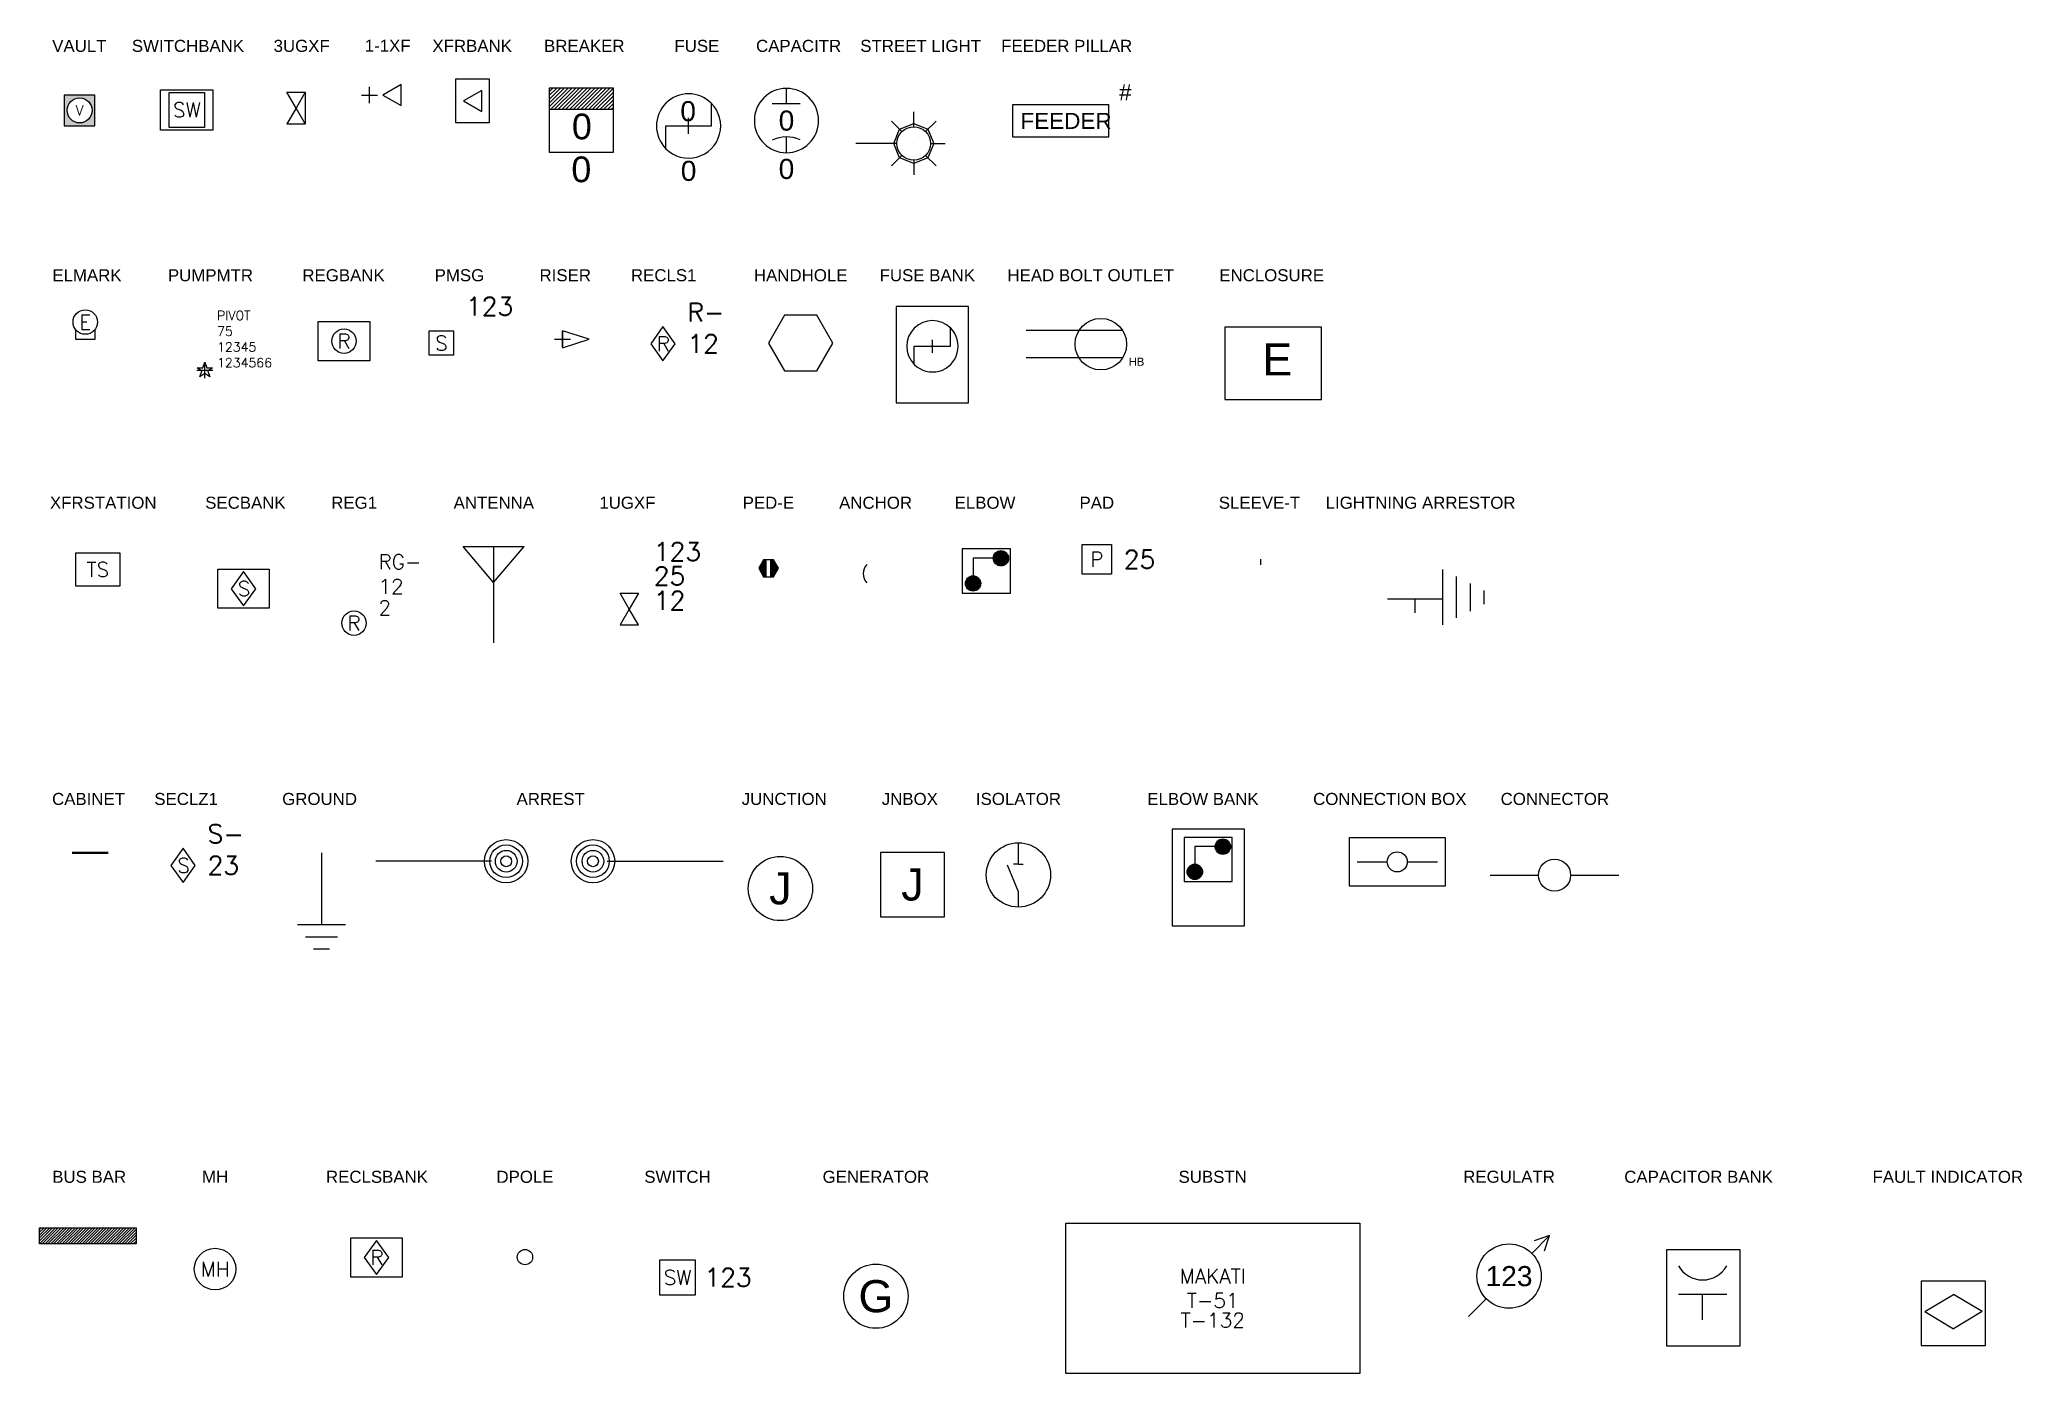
# Model space of a CAD drawing. Header units: feet. Extents: x 637 to 883, y -202 to -36.
import ezdxf
from ezdxf.enums import TextEntityAlignment as Align

# ---------------------------------------------------------------- set-up
doc = ezdxf.new("R2010")
doc.units = ezdxf.units.FT
doc.header["$LTSCALE"] = 2.5
doc.header["$MEASUREMENT"] = 0
doc.header["$PDMODE"] = 2
doc.header["$PDSIZE"] = -2
doc.layers.get('0').update_dxf_attribs({"linetype": 'CONTINUOUS'})
doc.layers.get('Defpoints').update_dxf_attribs({"linetype": 'CONTINUOUS'})
for name, color, linetype in [('EL_Anchor', 1, 'CONTINUOUS'), ('EL_Antenna', 50, 'CONTINUOUS'), ('EL_Capacitor Bank', 1, 'CONTINUOUS'), ('EL_Connection Box', 1, 'CONTINUOUS'), ('EL_Connector', 1, 'CONTINUOUS'), ('EL_Elbow', 1, 'CONTINUOUS'), ('EL_Elbow Bank', 1, 'CONTINUOUS'), ('EL_Enclosure', 1, 'CONTINUOUS'), ('EL_Fault Indicator', 50, 'CONTINUOUS'), ('EL_Feeder Pillar', 1, 'CONTINUOUS'), ('EL_Fuse Bank', 1, 'CONTINUOUS'), ('EL_Handhole', 50, 'CONTINUOUS'), ('EL_Head Bolt Outlet', 1, 'CONTINUOUS'), ('EL_Isolator', 1, 'CONTINUOUS'), ('EL_Lightning Arrestor', 50, 'CONTINUOUS'), ('EL_Street Light', 50, 'CONTINUOUS'), ('manhole', 150, 'CONTINUOUS'), ('NO-SHOW', 7, 'CONTINUOUS'), ('oh-1phxmfr', 10, 'CONTINUOUS'), ('SERVICE', 2, 'CONTINUOUS'), ('SYMBOLE', 7, 'CONTINUOUS')]:
    doc.layers.add(name, color=color, linetype=linetype)
doc.styles.add('AMPS', font='swissl.ttf')
doc.styles.add('ENCLOSURE', font='swissl.ttf')
doc.styles.add('ETK', font='SIMPLEX.shx')
doc.styles.add('GEN', font='swissl.ttf')
doc.styles.add('HB OUTLET', font='swissl.ttf')
doc.styles.add('JNBOX', font='swissl.ttf')
doc.styles.add('JUNCTION', font='swissl.ttf')
doc.styles.add('SIMPLEX', font='simplex.shx', dxfattribs={"height": 7.5})
doc.styles.get("Standard").update_dxf_attribs({"font": 'swissl.ttf'})
doc.styles.add('STYP23', font='swissl.ttf')

# ---------------------------------------------------------------- blocks, each defined once
blk = doc.blocks.new('1-1XF')
at = {"color": 0, "linetype": 'ByBlock', "lineweight": -2}
blk.add_point((0, 0), dxfattribs=at)
at = {"layer": 'oh-1phxmfr', "color": 0, "linetype": 'ByBlock', "lineweight": -2}
blk.add_lwpolyline([(3.92, 1.32), (1.63, 0), (3.92, -1.32)], close=True, dxfattribs=at)
at = {"color": 0, "linetype": 'ByBlock', "lineweight": -2, "style": 'SIMPLEX'}
for tag, p in [('POWER', (6.1, 0)), ('OPERATINGPHASE', (6.1, -3.26))]:
    blk.add_attdef(tag, text='', height=2.29, dxfattribs=at).set_placement(p, align=Align.MIDDLE_LEFT)
at = {"layer": 'Defpoints', "color": 0, "linetype": 'ByBlock', "lineweight": -2, "style": 'SIMPLEX', "flags": 1}
blk.add_attdef('NATURE', text='', height=0.00229, dxfattribs=at).set_placement((0, 0), align=Align.MIDDLE_LEFT)
blk = doc.blocks.new('3UGXF')
at = {"color": 0, "linetype": 'ByBlock', "lineweight": -2}
blk.add_line((1.14, 3.96), (1.14, 0), dxfattribs=at)
blk.add_lwpolyline([(0, 1.98), (-1.14, 3.96), (1.14, 3.96), (0, 1.98), (-1.14, 0), (1.14, 0)], close=True, dxfattribs=at)
at = {"color": 0, "linetype": 'ByBlock', "lineweight": -2, "style": 'ETK'}
for tag, p in [('DEVICENO', (3.05, 9.14)), ('POWER', (3.05, 6.1)), ('OPERATINGPHASE', (3.05, 3.25))]:
    blk.add_attdef(tag, text='', height=2.29, dxfattribs=at).set_placement(p, align=Align.MIDDLE_LEFT)
at = {"layer": 'Defpoints', "color": 0, "linetype": 'ByBlock', "lineweight": -2, "style": 'SIMPLEX', "flags": 1}
blk.add_attdef('NATURE', text='', height=0.00229, dxfattribs=at).set_placement((0, 0), align=Align.MIDDLE_LEFT)
blk = doc.blocks.new('CAPACITOR')
at = {"color": 0, "linetype": 'ByBlock', "lineweight": -2}
for p, q in [((-0.02, 4), (-0.02, 2.12)), ((-1.79, 2.12), (1.7, 2.12)), ((-0.01, -4), (-0.01, -2.03))]:
    blk.add_line(p, q, dxfattribs=at)
for centre, start, end in [((0, 0), 0, 180), ((0, 0), 180, 0), ((-0.01, -6.03), 64.6246, 116.3862)]:
    blk.add_arc(centre, 4, start, end, dxfattribs=at)
at = {"color": 0, "linetype": 'ByBlock', "lineweight": -2, "style": 'STYP23'}
blk.add_attdef('KVAR', text='', height=2.5, dxfattribs=at).set_placement((0, 0), align=Align.MIDDLE)
blk.add_attdef('PHASE', text='', height=2.5, dxfattribs=at).set_placement((0, -7.27), align=Align.CENTER)
blk = doc.blocks.new('FEEDER PILLAR')
at = {"layer": 'EL_Feeder Pillar', "color": 0, "linetype": 'ByBlock', "lineweight": -2}
blk.add_lwpolyline([(0, 0), (12, 0), (12, 4), (0, 4)], close=True, dxfattribs=at)
at = {"layer": 'EL_Feeder Pillar', "color": 0, "linetype": 'ByBlock', "lineweight": -2, "insert": (0, 3), "char_height": 2, "width": 12, "attachment_point": 1, "style": 'STYP23'}
blk.add_mtext('\\pi0.99525;FEEDER', dxfattribs=at)
at = {"layer": 'EL_Feeder Pillar', "color": 0, "linetype": 'ByBlock', "lineweight": -2, "style": 'STYP23'}
blk.add_attdef('FEEDER_#', (13.26, 4.56), '', height=2, dxfattribs=at)
blk = doc.blocks.new('FUSE')
at = {"color": 0, "linetype": 'ByBlock', "lineweight": -2}
for points in [[(2.83, 0), (2.83, 2.83)], [(-2.83, -2.83), (-2.83, 0)], [(-2.83, 0), (2.83, 0)], [(0, -1), (0, 1)]]:
    blk.add_lwpolyline(points, dxfattribs=at)
for start, end in [(45, 225), (225, 45)]:
    blk.add_arc((0, 0), 4, start, end, dxfattribs=at)
at = {"color": 0, "linetype": 'ByBlock', "lineweight": -2, "style": 'STYP23'}
for tag, p in [('AMPS', (-0.06, 0.59)), ('PHASE', (0, -6.84))]:
    blk.add_attdef(tag, text='', height=2.5, dxfattribs=at).set_placement(p, align=Align.CENTER)
blk = doc.blocks.new('STREET LIGHT')
at = {"color": 0, "linetype": 'ByBlock', "lineweight": -2}
for p, q in [((5.71, 1.48), (4.42, 2.77)), ((7.19, 2.09), (7.19, 3.92)), ((9.96, 2.77), (8.67, 1.48)), ((5.1, 0), (0, 0)), ((9.28, 0), (11.11, 0)), ((5.71, -1.48), (4.42, -2.77)), ((7.19, -2.09), (7.19, -3.92)), ((9.96, -2.77), (8.67, -1.48))]:
    blk.add_line(p, q, dxfattribs=at)
blk.add_circle((7.19, 0), 2.09, dxfattribs=at)
at = {"layer": 'EL_Street Light', "color": 0, "linetype": 'ByBlock', "lineweight": -2}
for p, q in [((5.42, 1.77), (7.19, 2.5)), ((7.19, 2.5), (8.96, 1.77)), ((4.69, 0), (5.42, 1.77)), ((5.42, -1.77), (4.69, 0)), ((7.19, 0), (7.19, 0)), ((8.96, 1.77), (9.69, 0)), ((9.69, 0), (8.96, -1.77)), ((7.19, -2.5), (5.42, -1.77)), ((8.96, -1.77), (7.19, -2.5))]:
    blk.add_line(p, q, dxfattribs=at)
at = {"color": 0, "linetype": 'ByBlock', "lineweight": -2, "style": 'SIMPLEX'}
blk.add_attdef('LAMPTYPE', text='', height=2.5, dxfattribs=at).set_placement((15.69, 3.92), align=Align.MIDDLE_LEFT)
blk = doc.blocks.new('SWITCHBANK')
at = {"color": 0, "linetype": 'ByBlock', "lineweight": -2}
for p, q in [((-3.26136, -2.49936), (-3.26136, 2.49936)), ((-3.26136, 2.49936), (3.26136, 2.49936)), ((3.26136, 2.49936), (3.26136, -2.49936)), ((3.26136, -2.49936), (-3.26136, -2.49936))]:
    blk.add_line(p, q, dxfattribs=at)
blk.add_lwpolyline([(-2.19456, -2.19456), (-2.19456, 2.19456), (2.19456, 2.19456), (2.19456, -2.19456)], close=True, dxfattribs=at)
at = {"color": 0, "linetype": 'ByBlock', "lineweight": -2, "style": 'ETK'}
blk.add_text('SW', height=1.8288, dxfattribs=at).set_placement((0, 0), align=Align.MIDDLE_CENTER)
blk = doc.blocks.new('XFRBANK')
at = {"color": 0, "linetype": 'ByBlock', "lineweight": -2}
blk.add_lwpolyline([(3.23, 1.32), (0.94, 0), (3.23, -1.32)], close=True, dxfattribs=at)
at = {"layer": 'EL_Capacitor Bank', "color": 0, "linetype": 'ByBlock', "lineweight": -2}
blk.add_lwpolyline([(0, -2.74), (0, 2.74), (4.16, 2.74), (4.16, -2.74)], close=True, dxfattribs=at)
blk = doc.blocks.new('ELMARK')
at = {"color": 0, "linetype": 'ByBlock'}
blk.add_lwpolyline([(-1.2192, 1.2192), (-1.2192, 0), (1.2192, 0), (1.2192, 1.2192)], dxfattribs=at)
blk.add_circle((0, 2.1336), 1.524, dxfattribs=at)
at = {"color": 0, "linetype": 'ByBlock', "style": 'ETK'}
blk.add_text('E', height=1.8288, dxfattribs=at).set_placement((0, 2.1336), align=Align.MIDDLE_CENTER)
blk = doc.blocks.new('PUMPMTR')
at = {"layer": 'NO-SHOW', "color": 0, "linetype": 'ByBlock', "lineweight": -2}
blk.add_point((0, 0), dxfattribs=at)
at = {"layer": 'SERVICE', "color": 0, "linetype": 'ByBlock', "lineweight": -2}
blk.add_lwpolyline([(0.23, 0.31), (0.95, 0.31), (0.37, -0.11), (0.61, -0.83), (-0.01, -0.38), (-0.61, -0.81), (-0.38, -0.12), (-0.97, 0.31), (-0.23, 0.31), (0, 1.01)], close=True, dxfattribs=at)
at = {"layer": 'Defpoints', "color": 0, "linetype": 'ByBlock', "lineweight": -2, "style": 'SIMPLEX', "flags": 1}
blk.add_attdef('METERTYPE', text='', height=0.00229, dxfattribs=at).set_placement((0, 0), align=Align.MIDDLE_LEFT)
at = {"layer": 'SERVICE', "color": 0, "linetype": 'ByBlock', "lineweight": -2, "style": 'SIMPLEX'}
for tag, p in [('TYPE', (1.52, 6.25)), ('HP', (1.52, 4.29)), ('NUMBER', (1.52, 2.33)), ('METER', (1.52, 0.37))]:
    blk.add_attdef(tag, p, '', height=1.14, dxfattribs=at)
at = {"layer": 'SERVICE', "color": 0, "linetype": 'ByBlock', "lineweight": -2, "style": 'SIMPLEX', "flags": 1}
for tag, p in [('VOLTAGE', (1.52, -1.59)), ('NAME', (1.52, -3.55)), ('ADDRESS', (1.52, -5.51)), ('ACCOUNT', (1.52, -7.47))]:
    blk.add_attdef(tag, p, '', height=1.14, dxfattribs=at)
blk = doc.blocks.new('REGBANK')
at = {"color": 0, "linetype": 'ByBlock'}
blk.add_lwpolyline([(3.2, -2.44), (-3.2, -2.44), (-3.2, 2.44), (3.2, 2.44)], close=True, dxfattribs=at)
blk.add_circle((0, 0), 1.52, dxfattribs=at)
at = {"color": 0, "linetype": 'ByBlock', "style": 'SIMPLEX'}
blk.add_text('R', height=1.83, dxfattribs=at).set_placement((0, 0), align=Align.MIDDLE_CENTER)
blk = doc.blocks.new('XFRSTATION')
at = {"layer": 'EL_Capacitor Bank', "color": 0, "linetype": 'ByBlock', "lineweight": -2}
blk.add_lwpolyline([(2.74, -2.08), (-2.74, -2.08), (-2.74, 2.08), (2.74, 2.08)], close=True, dxfattribs=at)
at = {"color": 0, "linetype": 'ByBlock', "lineweight": -2, "style": 'ETK'}
blk.add_text('TS', height=1.829, dxfattribs=at).set_placement((0, 0), align=Align.MIDDLE_CENTER)
blk = doc.blocks.new('SECBANK')
at = {"color": 0, "linetype": 'ByBlock', "lineweight": -2}
for points in [[(3.14, -2.44), (-3.26, -2.44), (-3.26, 2.44), (3.14, 2.44)], [(-1.59, 0), (-0.06, -2.13), (1.46, 0), (-0.06, 2.13)]]:
    blk.add_lwpolyline(points, close=True, dxfattribs=at)
at = {"color": 0, "linetype": 'ByBlock', "lineweight": -2, "style": 'ETK'}
blk.add_text('S', height=1.83, dxfattribs=at).set_placement((0, 0), align=Align.MIDDLE_CENTER)
blk = doc.blocks.new('1UGXF')
at = {"color": 0, "linetype": 'ByBlock', "lineweight": -2}
blk.add_lwpolyline([(0, 1.98), (-1.14, 3.96), (1.14, 3.96), (0, 1.98), (-1.14, 0), (1.14, 0)], close=True, dxfattribs=at)
at = {"color": 0, "linetype": 'ByBlock', "lineweight": -2, "style": 'SIMPLEX'}
for tag, p in [('DEVICENO', (3.05, 9.14)), ('POWER', (3.05, 6.1)), ('OPERATINGPHASE', (3.05, 3.05))]:
    blk.add_attdef(tag, text='', height=2.29, dxfattribs=at).set_placement(p, align=Align.MIDDLE_LEFT)
at = {"layer": 'Defpoints', "color": 0, "linetype": 'ByBlock', "lineweight": -2, "style": 'SIMPLEX', "flags": 1}
blk.add_attdef('NATURE', text='', height=0.00229, dxfattribs=at).set_placement((0, 0), align=Align.MIDDLE_LEFT)
blk = doc.blocks.new('PAD')
at = {"layer": 'NO-SHOW', "color": 0, "linetype": 'ByBlock', "lineweight": -2}
blk.add_lwpolyline([(-1.8288, -1.8288), (-1.8288, 1.8288), (1.8288, 1.8288), (1.8288, -1.8288)], close=True, dxfattribs=at)
at = {"color": 0, "linetype": 'ByBlock', "lineweight": -2, "style": 'ETK'}
blk.add_text('P', height=1.8288, dxfattribs=at).set_placement((0, 0), align=Align.MIDDLE_CENTER)
blk.add_attdef('PADNUM', text='', height=2.286, dxfattribs=at).set_placement((3.3528, 0), align=Align.MIDDLE_LEFT)
blk = doc.blocks.new('SLEEVE-T')
at = {"color": 0, "linetype": 'ByBlock', "lineweight": -2}
blk.add_line((0, -0.36), (0, 0.35), dxfattribs=at)
blk = doc.blocks.new('SECLZ1')
at = {"color": 0, "linetype": 'ByBlock', "lineweight": -2}
blk.add_lwpolyline([(-1.52, 0), (0, -2.13), (1.52, 0), (0, 2.13)], close=True, dxfattribs=at)
at = {"color": 0, "linetype": 'ByBlock', "lineweight": -2, "style": 'ETK'}
blk.add_text('S', height=1.83, dxfattribs=at).set_placement((0.06, 0), align=Align.MIDDLE_CENTER)
for tag, p in [('DEVICENO', (3.05, 3.92)), ('CURRENTRATING', (3.05, 0))]:
    blk.add_attdef(tag, text='', height=2.29, dxfattribs=at).set_placement(p, align=Align.MIDDLE_LEFT)
at = {"layer": 'Defpoints', "color": 0, "linetype": 'ByBlock', "lineweight": -2, "style": 'SIMPLEX', "flags": 1}
blk.add_attdef('NATURE', text='', height=0.00229, dxfattribs=at).set_placement((0, -2.13), align=Align.MIDDLE_LEFT)
blk = doc.blocks.new('CABINET')
at = {"layer": 'SERVICE', "color": 0, "linetype": 'ByBlock', "lineweight": -2, "const_width": 0.305}
blk.add_lwpolyline([(2.26, 0), (-2.26, 0)], dxfattribs=at)
at = {"layer": 'SERVICE', "color": 0, "linetype": 'ByBlock', "lineweight": -2, "style": 'ETK', "flags": 1}
for tag, p in [('I:LOAD', (-3.33, 3.53)), ('I:MOTLOAD', (-3.33, 1.44))]:
    blk.add_attdef(tag, p, '', height=1.22, dxfattribs=at)
at = {"layer": 'SERVICE', "color": 0, "linetype": 'ByBlock', "lineweight": -2, "style": 'SIMPLEX', "flags": 1}
blk.add_attdef('METERTYPE', text='', height=0.00229, dxfattribs=at).set_placement((-2.26, 0), align=Align.MIDDLE_LEFT)
blk = doc.blocks.new('PSMG')
at = {"color": 0, "linetype": 'ByBlock', "lineweight": -2}
blk.add_lwpolyline([(1.52, -1.52), (-1.53, -1.52), (-1.53, 1.52), (1.52, 1.52)], close=True, dxfattribs=at)
at = {"color": 0, "linetype": 'ByBlock', "lineweight": -2, "style": 'ETK'}
blk.add_text('S', height=1.83, dxfattribs=at).set_placement((0, 0), align=Align.MIDDLE_CENTER)
blk.add_attdef('DEVICENO', text='', height=2.29, dxfattribs=at).set_placement((3.05, 4.57), align=Align.MIDDLE_LEFT)
at = {"layer": 'Defpoints', "color": 0, "linetype": 'ByBlock', "lineweight": -2, "style": 'SIMPLEX', "flags": 1}
blk.add_attdef('NATURE', text='', height=0.00229, dxfattribs=at).set_placement((0, 0), align=Align.MIDDLE_LEFT)
blk = doc.blocks.new('RISER')
at = {"color": 0, "linetype": 'ByBlock', "lineweight": -2}
blk.add_lwpolyline([(0, 1.0668), (0, -1.0668), (3.33375, 0), (0, 1.0668)], close=True, dxfattribs=at)
blk.add_point((0, 0), dxfattribs=at)
at = {"layer": 'Defpoints', "color": 0, "linetype": 'ByBlock', "lineweight": -2, "style": 'SIMPLEX', "flags": 1}
blk.add_attdef('RISERTYPE', text='', height=0.00229, rotation=270, dxfattribs=at).set_placement((0.9525, 0), align=Align.MIDDLE_LEFT)
blk = doc.blocks.new('RECLS1')
at = {"color": 0, "linetype": 'ByBlock', "lineweight": -2}
blk.add_lwpolyline([(-1.52, 0), (0, -2.13), (1.52, 0), (0, 2.13)], close=True, dxfattribs=at)
at = {"color": 0, "linetype": 'ByBlock', "lineweight": -2, "style": 'ETK'}
blk.add_text('R', height=1.83, dxfattribs=at).set_placement((0.06, 0), align=Align.MIDDLE_CENTER)
for tag, p in [('DEVICENO', (3.05, 3.92)), ('CURRENTRATING', (3.05, 0))]:
    blk.add_attdef(tag, text='', height=2.29, dxfattribs=at).set_placement(p, align=Align.MIDDLE_LEFT)
blk = doc.blocks.new('PED-E')
at = {"color": 0, "linetype": 'ByBlock', "lineweight": -2}
for p, q in [((-0.3, -1.06), (-0.3, 1.06)), ((0.3, -1.06), (0.3, 1.06))]:
    blk.add_line(p, q, dxfattribs=at)
blk.add_lwpolyline([(-1.22, 0), (-0.61, -1.06), (0.61, -1.06), (1.22, 0), (0.61, 1.06), (-0.61, 1.06)], close=True, dxfattribs=at)
for points in [[(-1.22, 0), (-0.61, -1.06), (-0.61, 1.06)], [(-0.61, -1.06), (-0.61, 1.06), (-0.3, -1.06), (-0.3, 1.06)], [(0.3, -1.06), (0.3, 1.06), (0.61, -1.06), (0.61, 1.06)], [(0.61, -1.06), (0.61, 1.06), (1.22, 0)]]:
    blk.add_solid(points)
at = {"layer": 'Defpoints', "style": 'SIMPLEX', "flags": 1}
blk.add_attdef('MANHOLETYPE', text='', height=0.00229, dxfattribs=at).set_placement((0, 0), align=Align.MIDDLE_LEFT)
blk = doc.blocks.new('REG1')
at = {"color": 0, "linetype": 'ByBlock', "lineweight": -2}
blk.add_circle((0, 0), 1.52, dxfattribs=at)
at = {"color": 0, "linetype": 'ByBlock', "lineweight": -2, "style": 'SIMPLEX'}
blk.add_text('R', height=1.83, dxfattribs=at).set_placement((0, 0), align=Align.MIDDLE_CENTER)
at = {"color": 0, "linetype": 'ByBlock', "lineweight": -2, "style": 'ETK'}
for tag, p in [('DEVICENO', (3.05, 7.62)), ('CURRENTRATING', (3.05, 4.57)), ('OPERATINGPHASE', (3.05, 1.92))]:
    blk.add_attdef(tag, text='', height=1.83, dxfattribs=at).set_placement(p, align=Align.MIDDLE_LEFT)
blk = doc.blocks.new('ANCHOR')
at = {"layer": 'EL_Anchor', "color": 0, "linetype": 'ByBlock', "lineweight": -2}
blk.add_arc((0, 0), 1.74, 138.4241, 221.5759, dxfattribs=at)
blk = doc.blocks.new('ARREST')
at = {"color": 0, "linetype": 'ByBlock', "lineweight": -2}
for p, q in [((1.96, 0.01), (-12.45, 0.01)), ((16.35, 0.01), (30.76, 0.01))]:
    blk.add_line(p, q, dxfattribs=at)
for centre, radius in [((3.77, -0.02), 2.7), ((14.57, -0.02), 2.7), ((3.77, -0.02), 2.03), ((3.77, -0.02), 1.35), ((3.77, -0.02), 0.675), ((14.57, -0.02), 2.03), ((14.57, -0.02), 1.35), ((14.57, -0.02), 0.675)]:
    blk.add_circle(centre, radius, dxfattribs=at)
for centre, start, end in [((1.07, -0.02), 0, 2.777777777386228e-06), ((1.74, -0.02), 0, 2.777777777386228e-06), ((2.42, -0.02), 0, 2.777777777386228e-06), ((3.1, -0.02), 0, 2.777777777386228e-06), ((15.25, -0.02), 359.9999972222222, 0), ((15.92, -0.02), 359.9999972222222, 0), ((16.6, -0.02), 359.9999972222222, 0), ((17.27, -0.02), 359.9999972222222, 0)]:
    blk.add_arc(centre, 0, start, end, dxfattribs=at)
blk = doc.blocks.new('GROUND')
at = {"color": 0, "linetype": 'ByBlock', "lineweight": -2}
for p, q in [((0, 0), (0, -9)), ((3, -9), (-3, -9)), ((2, -10.5), (-2, -10.5)), ((1, -12), (-1, -12))]:
    blk.add_line(p, q, dxfattribs=at)
blk = doc.blocks.new('JNBOX')
at = {"color": 0, "linetype": 'ByBlock', "lineweight": -2}
blk.add_lwpolyline([(0, 8), (0, 0), (8, 0), (8, 8)], close=True, dxfattribs=at)
at = {"color": 0, "linetype": 'ByBlock', "lineweight": -2, "style": 'JNBOX'}
blk.add_text('J', height=4, dxfattribs=at).set_placement((4, 4), align=Align.MIDDLE)
blk = doc.blocks.new('JUNCTION')
at = {"color": 0, "linetype": 'ByBlock', "lineweight": -2}
blk.add_circle((0, 0), 4, dxfattribs=at)
at = {"color": 0, "linetype": 'ByBlock', "lineweight": -2, "style": 'JUNCTION'}
blk.add_text('J', height=4, dxfattribs=at).set_placement((0, 0), align=Align.MIDDLE)
blk = doc.blocks.new('HANDHOLE')
at = {"layer": 'EL_Handhole', "color": 0, "linetype": 'ByBlock', "lineweight": -2}
blk.add_lwpolyline([(-2, 3.46), (-4, 0), (-2, -3.46), (2, -3.46), (4, 0), (2, 3.46)], close=True, dxfattribs=at)
blk = doc.blocks.new('FUSE BANK')
at = {"layer": 'EL_Fuse Bank', "color": 0, "linetype": 'ByBlock', "lineweight": -2}
blk.add_lwpolyline([(0, 0), (9, 0), (9, 12), (0, 12)], close=True, dxfattribs=at)
for points in [[(4.5, 6.25), (4.5, 7.85)], [(6.76, 7.05), (6.76, 9.31)], [(2.24, 4.79), (2.24, 7.05)], [(2.24, 7.05), (6.76, 7.05)]]:
    blk.add_lwpolyline(points, dxfattribs=at)
for start, end in [(45, 225), (225, 45)]:
    blk.add_arc((4.5, 7.05), 3.2, start, end, dxfattribs=at)
blk = doc.blocks.new('ENCLOSURE')
at = {"layer": 'EL_Enclosure', "color": 0, "linetype": 'ByBlock', "lineweight": -2}
blk.add_lwpolyline([(0, 0), (12, 0), (12, 9), (0, 9)], close=True, dxfattribs=at)
at = {"layer": 'EL_Enclosure', "color": 0, "linetype": 'ByBlock', "lineweight": -2, "insert": (0, 6.99), "char_height": 4, "width": 12, "attachment_point": 1, "style": 'ENCLOSURE'}
blk.add_mtext('\\pi4.6572;E', dxfattribs=at)
blk = doc.blocks.new('LIGHTNING ARRESTOR')
at = {"layer": 'EL_Lightning Arrestor', "color": 0, "linetype": 'ByBlock', "lineweight": -2}
for p, q in [((6.86, 3.65), (6.86, -3.21)), ((8.57, 2.79), (8.57, -2.35)), ((0, 0), (6.86, 0)), ((3.43, 0), (3.43, -1.71)), ((10.29, 1.93), (10.29, -1.5)), ((12, 1.07), (12, -0.64))]:
    blk.add_line(p, q, dxfattribs=at)
blk = doc.blocks.new('ANTENNA')
at = {"color": 0, "linetype": 'ByBlock', "lineweight": -2}
blk.add_line((-3.81, 12), (3.81, 12), dxfattribs=at)
at = {"layer": 'EL_Antenna', "color": 0, "linetype": 'ByBlock', "lineweight": -2}
for p, q in [((0, 7.5), (-3.81, 12)), ((0, 12), (0, 0)), ((0, 7.5), (3.81, 12))]:
    blk.add_line(p, q, dxfattribs=at)
blk = doc.blocks.new('ELBOW')
for points in [[(5.78, 4.32, 1), (3.87, 4.32, 1)], [(0.4, 1.19, 1), (2.3, 1.19, 1)]]:
    blk.add_hatch(color=256).paths.add_polyline_path(points)
at = {"color": 0, "linetype": 'ByBlock', "lineweight": -2}
for centre in [(4.82, 4.32), (1.35, 1.19)]:
    blk.add_circle(centre, 0.953, dxfattribs=at)
at = {"layer": 'EL_Elbow', "color": 0, "linetype": 'ByBlock', "lineweight": -2}
for p, q in [((4.82, 4.32), (1.35, 4.32)), ((1.35, 4.32), (1.35, 1.19))]:
    blk.add_line(p, q, dxfattribs=at)
blk.add_lwpolyline([(6, 5.48), (0, 5.48), (0, 0), (6, 0)], close=True, dxfattribs=at)
blk = doc.blocks.new('ELBOW BANK')
for points in [[(7.28, 9.84, 1), (5.37, 9.84, 1)], [(1.88, 6.71, 1), (3.8, 6.71, 1)]]:
    blk.add_hatch(color=256).paths.add_polyline_path(points)
at = {"color": 0, "linetype": 'ByBlock', "lineweight": -2}
for centre in [(6.32, 9.84), (2.84, 6.71)]:
    blk.add_circle(centre, 0.957, dxfattribs=at)
at = {"layer": 'EL_Elbow Bank', "color": 0, "linetype": 'ByBlock', "lineweight": -2}
for p, q in [((6.32, 9.85), (2.85, 9.85)), ((2.85, 9.85), (2.85, 6.71))]:
    blk.add_line(p, q, dxfattribs=at)
for points in [[(0, 0), (9, 0), (9, 12), (0, 12)], [(7.5, 11), (1.5, 11), (1.5, 5.52), (7.5, 5.52)]]:
    blk.add_lwpolyline(points, close=True, dxfattribs=at)
blk = doc.blocks.new('ISOLATOR')
at = {"layer": 'EL_Isolator', "color": 0, "linetype": 'ByBlock', "lineweight": -2}
for p, q in [((0, 1.35), (0, 4)), ((0, -2.11), (-1.37, 1.22)), ((0, 1.35), (-0.6, 1.35)), ((0, 1.35), (0.6, 1.35)), ((0, -4), (0, -2.11))]:
    blk.add_line(p, q, dxfattribs=at)
blk.add_circle((0, 0), 4, dxfattribs=at)
blk = doc.blocks.new('CONNECTOR')
at = {"layer": 'EL_Connector', "color": 0, "linetype": 'ByBlock', "lineweight": -2}
for p, q in [((0, 0), (6, 0)), ((10, 0), (16, 0))]:
    blk.add_line(p, q, dxfattribs=at)
blk.add_circle((8, 0), 2, dxfattribs=at)
blk = doc.blocks.new('CONNECTION BOX')
at = {"layer": 'EL_Connection Box', "color": 0, "linetype": 'ByBlock', "lineweight": -2}
for p, q in [((1, 3), (4.75, 3)), ((7.25, 3), (11, 3))]:
    blk.add_line(p, q, dxfattribs=at)
blk.add_lwpolyline([(0, 0), (12, 0), (12, 6), (0, 6)], close=True, dxfattribs=at)
blk.add_circle((6, 3), 1.25, dxfattribs=at)
blk = doc.blocks.new('HEAD BOLT OUTLET')
at = {"layer": 'EL_Head Bolt Outlet', "color": 0, "linetype": 'ByBlock', "lineweight": -2}
for p, q in [((2.71, 1.7), (-9.29, 1.7)), ((2.71, -1.7), (-9.29, -1.7))]:
    blk.add_line(p, q, dxfattribs=at)
blk.add_circle((0, 0), 3.2, dxfattribs=at)
at = {"layer": 'EL_Head Bolt Outlet', "color": 0, "linetype": 'ByBlock', "lineweight": -2, "insert": (3.47, -1.68), "char_height": 1, "width": 2.2329, "attachment_point": 1, "style": 'HB OUTLET'}
blk.add_mtext('HB', dxfattribs=at)
blk = doc.blocks.new('VAULT')
h = blk.add_hatch(color=256)
h.paths.add_polyline_path([(1.905, -1.905), (1.905, 1.905), (-1.905, 1.905), (-1.905, -1.905)])
edge = h.paths.add_edge_path(flags=16)
edge.add_arc((0, 0), 1.553, 0, 360)
at = {"color": 0, "linetype": 'ByBlock', "lineweight": -2}
blk.add_lwpolyline([(1.905, -1.905), (1.905, 1.905), (-1.905, 1.905), (-1.905, -1.905)], close=True, dxfattribs=at)
blk.add_circle((0, 0), 1.553, dxfattribs=at)
at = {"color": 0, "linetype": 'ByBlock', "lineweight": -2, "style": 'ETK'}
blk.add_text('V', height=1.286, dxfattribs=at).set_placement((0, 0), align=Align.MIDDLE_CENTER)
blk = doc.blocks.new('BREAKER')
h = blk.add_hatch()
h.set_pattern_fill('ANSI31', color=256, scale=2.6776, style=0)
h.set_pattern_definition([(45, (-9.88374, -4.50346), (-0.2366686, 0.2366686), [])])
h.paths.add_polyline_path([(-4, 8), (-4, 5.36), (4, 5.36), (4, 8)])
at = {"color": 0, "linetype": 'ByBlock', "lineweight": -2}
blk.add_lwpolyline([(-4, 0), (4, 0), (4, 8), (-4, 8)], close=True, dxfattribs=at)
blk.add_lwpolyline([(-4, 5.36), (4, 5.36)], dxfattribs=at)
at = {"color": 0, "linetype": 'ByBlock', "lineweight": -2, "style": 'STYP23'}
for tag, p in [('AMPS', (0.07, 1.62)), ('PHASE', (0, -3.72))]:
    blk.add_attdef(tag, text='', height=3.2, dxfattribs=at).set_placement(p, align=Align.CENTER)
blk = doc.blocks.new('BUS BAR')
h = blk.add_hatch()
h.set_pattern_fill('ANSI31', color=256, scale=2, style=0)
h.set_pattern_definition([(45, (-333.09066, -61.17998), (-0.1767767, 0.1767767), [])])
h.paths.add_polyline_path([(12, 0), (12, 2), (0, 2), (0, 0)])
at = {"color": 0, "linetype": 'ByBlock', "lineweight": -2}
blk.add_lwpolyline([(0, 2), (12, 2), (12, 0), (0, 0)], close=True, dxfattribs=at)
blk = doc.blocks.new('MH')
at = {"layer": 'manhole', "color": 0, "linetype": 'ByBlock', "lineweight": -2}
blk.add_circle((0, 0), 2.59, dxfattribs=at)
at = {"layer": 'manhole', "color": 0, "linetype": 'ByBlock', "lineweight": -2, "style": 'ETK'}
blk.add_text('MH', height=1.829, dxfattribs=at).set_placement((0, 0), align=Align.MIDDLE_CENTER)
blk = doc.blocks.new('RECLSBANK')
at = {"color": 0, "linetype": 'ByBlock', "lineweight": -2}
for points in [[(3.14, -2.44), (-3.26, -2.44), (-3.26, 2.44), (3.14, 2.44)], [(-1.59, 0), (-0.06, -2.13), (1.46, 0), (-0.06, 2.13)]]:
    blk.add_lwpolyline(points, close=True, dxfattribs=at)
at = {"color": 0, "linetype": 'ByBlock', "lineweight": -2, "style": 'ETK'}
blk.add_text('R', height=1.83, dxfattribs=at).set_placement((0, 0), align=Align.MIDDLE_CENTER)
blk = doc.blocks.new('DPOLE')
at = {"color": 0, "linetype": 'ByBlock', "lineweight": -2}
blk.add_line((0, 0), (0, 0), dxfattribs=at)
blk.add_circle((0, 0), 0.953, dxfattribs=at)
at = {"layer": 'Defpoints', "color": 0, "linetype": 'ByBlock', "lineweight": -2, "style": 'SIMPLEX', "flags": 1}
blk.add_attdef('POLETYPE', text='', height=0.00229, dxfattribs=at).set_placement((0, 0), align=Align.MIDDLE_LEFT)
blk = doc.blocks.new('SWITCH')
at = {"layer": 'NO-SHOW', "color": 0, "linetype": 'ByBlock', "lineweight": -2}
blk.add_lwpolyline([(-2.19456, -2.19456), (-2.19456, 2.19456), (2.19456, 2.19456), (2.19456, -2.19456)], close=True, dxfattribs=at)
at = {"color": 0, "linetype": 'ByBlock', "lineweight": -2, "style": 'ETK'}
blk.add_text('SW', height=1.8288, dxfattribs=at).set_placement((0, 0), align=Align.MIDDLE_CENTER)
blk.add_attdef('CABINET', text='', height=2.286, dxfattribs=at).set_placement((3.3528, 0), align=Align.MIDDLE_LEFT)
blk = doc.blocks.new('SUBSTN')
at = {"color": 0, "linetype": 'ByBlock', "lineweight": -2}
blk.add_lwpolyline([(-18.29, 9.62), (18.29, 9.62), (18.29, -9.07), (-18.29, -9.07)], close=True, dxfattribs=at)
at = {"color": 0, "linetype": 'ByBlock', "lineweight": -2, "style": 'ETK'}
for tag, p in [('SUB', (0, 3.02)), ('BREAKER', (0, 0)), ('BREAKER', (0, -2.47))]:
    blk.add_attdef(tag, text='', height=1.83, dxfattribs=at).set_placement(p, align=Align.MIDDLE_CENTER)
blk = doc.blocks.new('REGULATR')
at = {"color": 0, "linetype": 'ByBlock', "lineweight": -2}
for points in [[(5.04, 5.04), (2.83, 2.83)], [(4.4, 3.13), (5.04, 5.04), (3.13, 4.4)], [(-2.83, -2.83), (-5.04, -5.04)]]:
    blk.add_lwpolyline(points, dxfattribs=at)
blk.add_circle((0, 0), 4, dxfattribs=at)
at = {"color": 0, "linetype": 'ByBlock', "lineweight": -2, "style": 'AMPS'}
blk.add_attdef('AMPS', text='', height=2.5, dxfattribs=at).set_placement((0, 0), align=Align.MIDDLE_CENTER)
blk = doc.blocks.new('GENERATOR')
at = {"color": 0, "linetype": 'ByBlock', "lineweight": -2}
blk.add_circle((0, 0), 4, dxfattribs=at)
at = {"color": 0, "linetype": 'ByBlock', "lineweight": -2, "style": 'GEN'}
blk.add_text('G', height=4, dxfattribs=at).set_placement((0, 0), align=Align.MIDDLE)
blk = doc.blocks.new('CAPACITOR BANK')
at = {"layer": 'EL_Capacitor Bank', "color": 0, "linetype": 'ByBlock', "lineweight": -2}
for p, q in [((1.48, 6.46), (7.46, 6.46)), ((4.47, 3.25), (4.47, 6.46))]:
    blk.add_line(p, q, dxfattribs=at)
blk.add_lwpolyline([(0, 0), (0, 12), (9.11, 12), (9.11, 0)], close=True, dxfattribs=at)
blk.add_arc((4.47, 11.64), 3.42, 208.9618, 331.0382, dxfattribs=at)
blk = doc.blocks.new('FAULT INDICATOR')
at = {"layer": 'EL_Fault Indicator', "color": 0, "linetype": 'ByBlock', "lineweight": -2}
blk.add_lwpolyline([(0, 0), (8, 0), (8, 8), (0, 8)], close=True, dxfattribs=at)
for points in [[(0.42, 4.21), (4, 6.35)], [(7.58, 4.21), (4, 6.35)], [(0.42, 4.21), (4, 2.07)], [(7.58, 4.21), (4, 2.07)]]:
    blk.add_lwpolyline(points, dxfattribs=at)

msp = doc.modelspace()

# ---------------------------------------------------------------- block references
for name, p in [('SWITCHBANK', (654.88, -44.31)), ('1-1XF', (677.63, -42.45)), ('XFRBANK', (688.36, -43.19)), ('3UGXF', (668.49, -46.05)), ('STREET LIGHT', (738.16, -48.48))]:
    msp.add_blockref(name, p)
at = {"color": 0, "linetype": 'ByBlock', "lineweight": -2}
for name, p, values in [('BREAKER', (703.98, -49.58), {'AMPS': '0', 'PHASE': '0'}), ('PSMG', (686.57, -73.32), {'DEVICENO': '123'}), ('RECLS1', (714.13, -73.41), {'DEVICENO': 'R-', 'CURRENTRATING': '12'}), ('PUMPMTR', (657.13, -76.71), {'TYPE': 'PIVOT', 'HP': '75', 'NUMBER': '12345', 'METER': '1234566'}), ('1UGXF', (709.95, -108.41), {'DEVICENO': '123', 'POWER': '25', 'OPERATINGPHASE': '12'}), ('PAD', (768.14, -100.24), {'PADNUM': '25'}), ('REG1', (675.69, -108.18), {'DEVICENO': 'RG-', 'CURRENTRATING': '12', 'OPERATINGPHASE': '2'}), ('SECLZ1', (654.42, -138.33), {'DEVICENO': 'S-', 'CURRENTRATING': '23'}), ('REGULATR', (819.43, -189.45), {'AMPS': '123'}), ('SWITCH', (715.95, -189.62), {'CABINET': '123'})]:
    msp.add_blockref(name, p, dxfattribs=at).add_auto_attribs(values)
for name, p, values in [('FUSE', (717.33, -46.3), {'AMPS': '0', 'PHASE': '0'}), ('CAPACITOR', (729.51, -45.63), {'KVAR': '0', 'PHASE': '0'}), ('FEEDER PILLAR', (757.64, -47.67), {'FEEDER_#': '#'})]:
    msp.add_blockref(name, p).add_auto_attribs(values)
for name, p in [('VAULT', (641.54, -44.37)), ('FUSE BANK', (743.18, -80.77)), ('ELMARK', (642.25, -72.84)), ('REGBANK', (674.45, -73.08)), ('HANDHOLE', (731.28, -73.32)), ('HEAD BOLT OUTLET', (768.63, -73.46)), ('ENCLOSURE', (784.07, -80.34)), ('RISER', (701.63, -72.85)), ('ANTENNA', (693.07, -110.64)), ('XFRSTATION', (643.81, -101.5)), ('PED-E', (727.28, -101.35)), ('ANCHOR', (740.8, -102.02)), ('ELBOW', (751.38, -104.43)), ('SLEEVE-T', (788.52, -100.57)), ('SECBANK', (662, -103.89)), ('LIGHTNING ARRESTOR', (804.29, -105.17)), ('ARREST', (690.86, -137.8)), ('ISOLATOR', (758.37, -139.52)), ('ELBOW BANK', (777.49, -145.84)), ('CONNECTION BOX', (799.52, -140.89)), ('CABINET', (642.87, -136.78)), ('GROUND', (671.64, -136.75)), ('JUNCTION', (728.75, -141.21)), ('JNBOX', (741.19, -144.73)), ('CONNECTOR', (817.09, -139.55)), ('BUS BAR', (636.57, -185.44)), ('RECLSBANK', (678.55, -187.14)), ('MH', (658.41, -188.58)), ('DPOLE', (696.97, -187.09)), ('CAPACITOR BANK', (839.05, -198.15)), ('GENERATOR', (740.64, -191.95)), ('FAULT INDICATOR', (870.73, -198.07))]:
    msp.add_blockref(name, p, dxfattribs=at)
ref = msp.add_blockref('SUBSTN', (782.55, -192.49), dxfattribs=at)
ref.add_attrib('SUB', 'MAKATI', dxfattribs={"color": 0, "linetype": 'ByBlock', "lineweight": -2, "height": 1.829, "style": 'ETK'}).set_placement((782.55, -189.46), align=Align.MIDDLE_CENTER)
ref.add_attrib('BREAKER', 'T-51', dxfattribs={"color": 0, "linetype": 'ByBlock', "lineweight": -2, "height": 1.829, "style": 'ETK'}).set_placement((782.55, -192.49), align=Align.MIDDLE_CENTER)
ref.add_attrib('BREAKER', 'T-132', dxfattribs={"color": 0, "linetype": 'ByBlock', "lineweight": -2, "height": 1.829, "style": 'ETK'}).set_placement((782.55, -194.95), align=Align.MIDDLE_CENTER)

# ---------------------------------------------------------------- texts
at = {"layer": 'SYMBOLE', "color": 0}
for s, p in [('VAULT', (641.51, -36.35)), ('SWITCHBANK', (655.03, -36.33)), ('3UGXF', (669.18, -36.33)), ('1-1XF', (679.88, -36.31)), ('XFRBANK', (690.4, -36.33)), ('BREAKER', (704.35, -36.33)), ('FUSE', (718.36, -36.33)), ('CAPACITR', (731.02, -36.33)), ('STREET LIGHT', (746.2, -36.33)), ('FEEDER PILLAR', (764.38, -36.33)), ('ELMARK', (642.46, -64.88)), ('PUMPMTR', (657.83, -64.9)), ('REGBANK', (674.39, -64.88)), ('PMSG', (688.81, -64.88)), ('RISER', (701.98, -64.88)), ('RECLS1', (714.23, -64.88)), ('HANDHOLE', (731.28, -64.88)), ('FUSE BANK', (747.04, -64.88)), ('HEAD BOLT OUTLET', (767.37, -64.88)), ('ENCLOSURE', (789.89, -64.88)), ('XFRSTATION', (644.49, -93.19)), ('SECBANK', (662.18, -93.19)), ('REG1', (675.71, -93.19)), ('ANTENNA', (693.09, -93.19)), ('1UGXF', (709.71, -93.19)), ('PED-E', (727.26, -93.19)), ('ANCHOR', (740.6, -93.19)), ('ELBOW', (754.22, -93.19)), ('PAD', (768.13, -93.19)), ('SLEEVE-T', (788.37, -93.19)), ('LIGHTNING ARRESTOR', (808.42, -93.19)), ('CABINET', (642.66, -130.06)), ('SECLZ1', (654.8, -130.06)), ('GROUND', (671.41, -130.06)), ('ARREST', (700.17, -130.06)), ('JUNCTION', (729.23, -130.06)), ('JNBOX', (744.86, -130.06)), ('ISOLATOR', (758.38, -130.06)), ('ELBOW BANK', (781.34, -130.06)), ('CONNECTION BOX', (804.59, -130.06)), ('CONNECTOR', (825.13, -130.06)), ('BUS BAR', (642.74, -177.09)), ('MH', (658.41, -177.08)), ('RECLSBANK', (678.55, -177.09)), ('DPOLE', (696.97, -177.09)), ('SWITCH', (715.95, -177.09)), ('GENERATOR', (740.64, -177.09)), ('SUBSTN', (782.55, -177.09)), ('REGULATR', (819.43, -177.08)), ('CAPACITOR BANK', (843.02, -177.09)), ('FAULT INDICATOR', (874.03, -177.09))]:
    msp.add_text(s, height=1.5, dxfattribs=at).set_placement(p, align=Align.MIDDLE)

doc.saveas('drawing.dxf')
